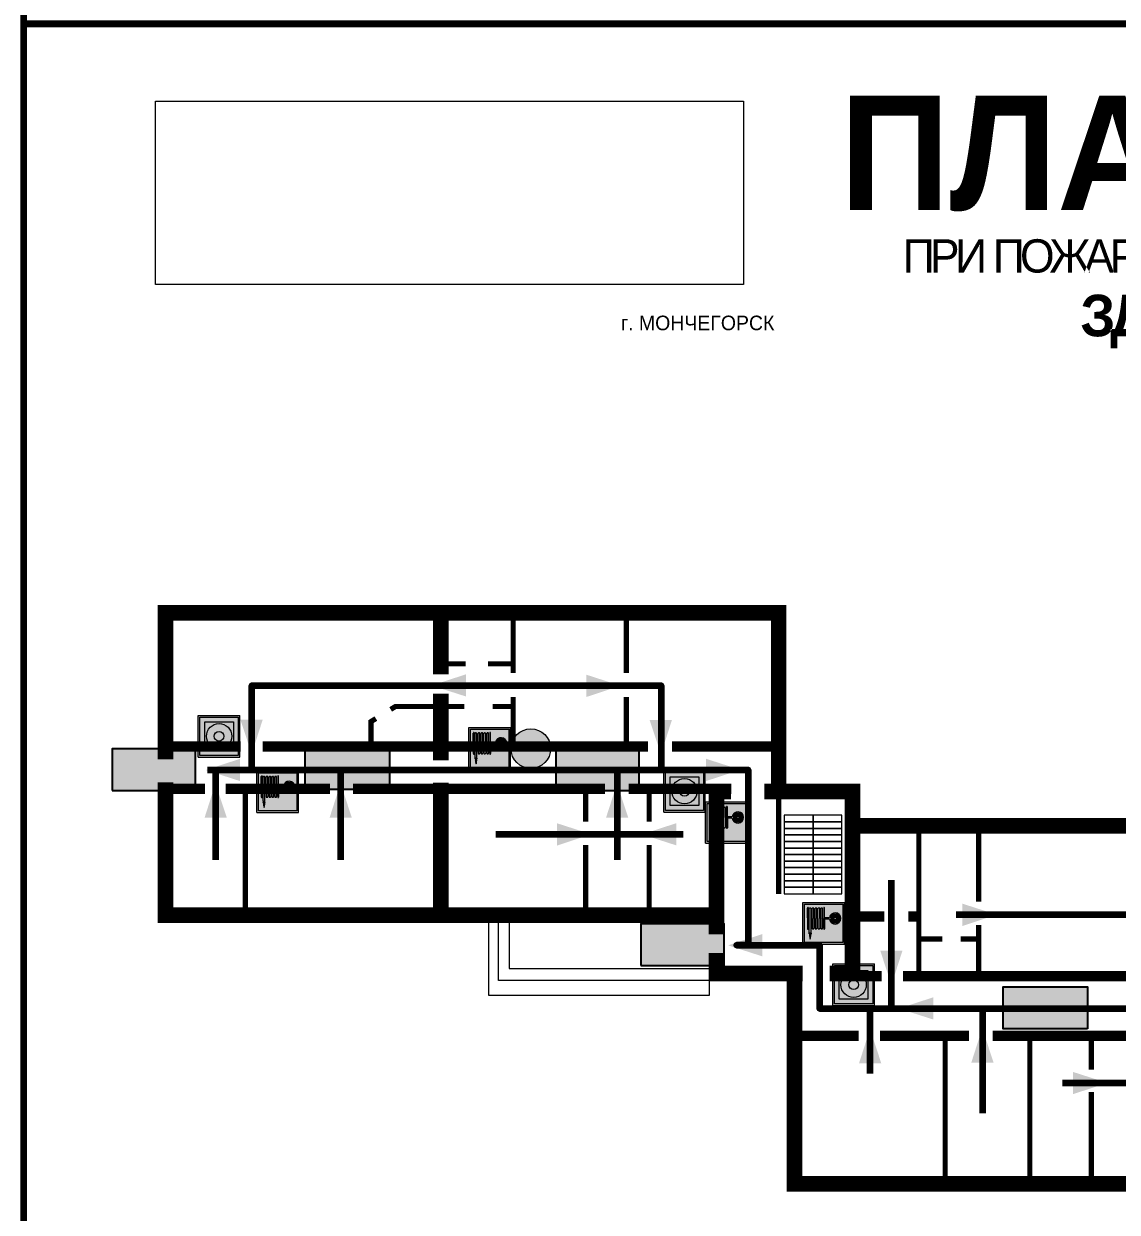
# Model space of a CAD drawing. Header units: millimetres. Extents: x 13810 to 67229, y 12374 to 21950.
# Drawn here: x 20359 to 20569.4, y 18854.8 to 19083.5 of the extents above; entities that cross this region are included whole.
import ezdxf

# ---------------------------------------------------------------- set-up
doc = ezdxf.new("R2010")
doc.units = ezdxf.units.MM
doc.layers.add('План_Штампы', color=7, linetype='Continuous')
doc.styles.add('обычный', font='arial.ttf')
picture_1 = doc.add_image_def('image1.jpg', size_in_pixel=(337, 105))

# ---------------------------------------------------------------- blocks, each defined once
blk = doc.blocks.new('A$C7B4425F7')
at = {"true_color": 0xffffff}
blk.add_hatch(color=7, dxfattribs=at).paths.add_polyline_path([(0, 0), (-16, 0), (-16, -8), (0, -8)])
h = blk.add_hatch(color=126)
h.paths.add_polyline_path([(-0.2, -0.2), (-15.8, -0.2), (-15.8, -7.8), (-0.2, -7.8)])
h.paths.add_polyline_path([(-11.76, -2.03), (-11.76, -3.66), (-11.17, -3.66, -0.568275), (-11.17, -6.18), (-12.58, -6.18), (-12.58, -2.03)], flags=16)
h.paths.add_polyline_path([(-13.33, -4.12, -0.495768), (-13.59, -6.18), (-15.03, -6.18), (-15.03, -2.03), (-13.59, -2.03, -0.487973)], flags=16)
h.paths.add_polyline_path([(-10.25, -2.03), (-9.48, -2.03), (-9.48, -6.18), (-10.25, -6.18)], flags=16)
h.paths.add_polyline_path([(-13.84, -3.69), (-14.24, -3.69), (-14.24, -3.03), (-13.9, -3.03, -0.692621)], flags=0)
h.paths.add_polyline_path([(-9.15, -2.03), (-8.4, -2.03), (-8.04, -3.07), (-7.68, -2.03), (-6.93, -2.03), (-7.64, -4.1), (-6.93, -6.18), (-7.68, -6.18), (-8.04, -5.14), (-8.4, -6.18), (-9.15, -6.18), (-8.44, -4.1)], flags=16)
h.paths.add_polyline_path([(-11.76, -4.46), (-11.42, -4.46, -0.692621), (-11.36, -5.12), (-11.76, -5.12)], flags=0)
h.paths.add_polyline_path([(-13.9, -5.2), (-14.24, -5.2), (-14.24, -4.55), (-13.84, -4.55, -0.708038)], flags=0)
edge = h.paths.add_edge_path(flags=16)
edge.add_ellipse((-5.51, -4.08), major_axis=(0, 2.05), ratio=0.586184, start_angle=0, end_angle=360)
edge = h.paths.add_edge_path(flags=0)
edge.add_ellipse((-5.51, -4.08), major_axis=(0, 1.14), ratio=0.454828, start_angle=0, end_angle=360)
h.paths.add_polyline_path([(-4.13, -4.96, 0.377264), (-3.48, -4.52, 0.0555), (-3.16, -2.03), (-1.66, -2.03), (-1.66, -4.96), (-0.96, -4.96), (-0.96, -7.01), (-1.75, -7.01), (-1.75, -6.18), (-3.3, -6.18), (-3.3, -7.02), (-4.13, -7.02)], flags=16)
h.paths.add_polyline_path([(-2.73, -2.91), (-2.28, -2.91), (-2.28, -4.96), (-3.05, -4.96, 0.079136)], flags=0)
at = {"color": 126}
blk.add_lwpolyline([(-16, -8), (0, -8), (0, 0), (-16, 0)], close=True, dxfattribs=at)
blk = doc.blocks.new('A$C54414219')
at = {"true_color": 0xffffff}
h = blk.add_hatch(color=7, dxfattribs=at)
h.paths.add_polyline_path([(2.39, -9.45), (2.39, -18.3), (11.23, -18.3), (11.23, -9.45)], flags=0)
h.paths.add_polyline_path([(10.71, -13.87, -1), (2.92, -13.87, -1)], flags=0)
h.paths.add_polyline_path([(8.3, -13.87, -1), (5.33, -13.87, -1)], flags=0)
h.paths.add_polyline_path([(0.41, -7.47), (0.41, -20.27), (13.21, -20.27), (13.21, -7.47)])
h.paths.add_polyline_path([(0.92, -19.77), (12.71, -19.77), (12.71, -7.98), (0.92, -7.98)], flags=16)
h.paths.add_polyline_path([(11.23, -9.45), (11.23, -18.3), (2.39, -18.3), (2.39, -9.45)], flags=0)
at = {"lineweight": 5}
h = blk.add_hatch(color=242, dxfattribs=at)
h.paths.add_polyline_path([(12.71, -7.98), (0.92, -7.98), (0.92, -19.77), (12.71, -19.77)])
h.paths.add_polyline_path([(11.23, -18.3), (2.39, -18.3), (2.39, -9.45), (11.23, -9.45)], flags=16)
h.paths.add_polyline_path([(10.71, -13.87, -1), (2.92, -13.87, -1)], flags=0)
h.paths.add_polyline_path([(8.3, -13.87, -1), (5.33, -13.87, -1)], flags=0)
at = {"true_color": 0xffffff}
h = blk.add_hatch(color=7, dxfattribs=at)
h.paths.add_polyline_path([(2.39, -9.45), (2.39, -18.3), (11.23, -18.3), (11.23, -9.45)])
h.paths.add_polyline_path([(10.71, -13.87, -1), (2.92, -13.87, -1)], flags=16)
h.paths.add_polyline_path([(8.3, -13.87, -1), (5.33, -13.87, -1)], flags=0)
at = {"lineweight": 5}
h = blk.add_hatch(color=242, dxfattribs=at)
h.paths.add_polyline_path([(2.92, -13.87, 1), (10.71, -13.87, 1)])
h.paths.add_polyline_path([(8.3, -13.87, -1), (5.33, -13.87, -1)], flags=16)
at = {"color": 242, "lineweight": 5}
for p, q in [((0.41, -20.27), (0.41, -7.47)), ((0.41, -7.47), (13.21, -7.47)), ((0.41, -7.47), (13.21, -7.47)), ((13.21, -20.27), (13.21, -7.47)), ((0.41, -20.27), (13.21, -20.27))]:
    blk.add_line(p, q, dxfattribs=at)
for points in [[(0.92, -7.98), (12.71, -7.98), (12.71, -19.77), (0.92, -19.77)], [(2.39, -9.45), (11.23, -9.45), (11.23, -18.3), (2.39, -18.3)]]:
    blk.add_lwpolyline(points, close=True, dxfattribs=at)
for radius in [3.89, 1.49]:
    blk.add_circle((6.81, -13.87), radius, dxfattribs=at)
blk = doc.blocks.new('A$C37112FD5')
at = {"true_color": 0xf5f5ff}
h = blk.add_hatch(color=7, dxfattribs=at)
h.dxf.hatch_style = 1
h.paths.add_polyline_path([(12.8, -7.4), (0, -7.4), (0, -20.2), (12.8, -20.2)])
h.paths.add_polyline_path([(12.29, -7.91), (12.29, -19.69), (0.51, -19.69), (0.51, -7.91)], flags=16)
h.paths.add_polyline_path([(4.98, -9.04, -0.42597), (5.17, -9.22), (5.17, -12.25), (5.17, -15.29, -0.432244), (4.98, -15.47), (4.83, -15.47, -0.42597), (4.64, -15.29), (4.64, -12.25), (4.64, -9.22, -0.432244), (4.83, -9.04)], flags=0)
h.paths.add_polyline_path([(4.28, -9.22), (4.28, -12.25), (4.28, -15.29, -0.432244), (4.09, -15.47), (3.94, -15.47, -0.42597), (3.75, -15.29), (3.75, -12.25), (3.75, -9.22, -0.432244), (3.94, -9.04), (4.09, -9.04, -0.42597)], flags=0)
h.paths.add_polyline_path([(5.72, -9.04), (5.87, -9.04, -0.42597), (6.06, -9.22), (6.06, -12.25), (6.06, -15.29, -0.432244), (5.87, -15.47), (5.72, -15.47, -0.42597), (5.53, -15.29), (5.53, -12.25), (5.53, -9.22, -0.432244)], flags=0)
h.paths.add_polyline_path([(6.42, -8.9), (6.5, -8.9, -0.42597), (6.69, -9.08), (6.69, -12.03), (8.21, -12.03, -15.824349), (8.21, -12.47), (6.69, -12.47), (6.69, -15.42, -0.432244), (6.5, -15.6), (6.42, -15.6)], flags=0)
h.paths.add_polyline_path([(3.39, -9.22), (3.39, -12.25), (3.39, -15.29, -0.432244), (3.2, -15.47), (3.05, -15.47, -0.42597), (2.85, -15.29), (2.85, -12.25), (2.85, -9.22, -0.432244), (3.05, -9.04), (3.2, -9.04, -0.42597)], flags=0)
h.paths.add_polyline_path([(2.5, -9.22), (2.5, -16.71), (1.96, -16.71), (1.96, -9.22, -0.432244), (2.15, -9.04), (2.31, -9.04, -0.42597)], flags=0)
h.paths.add_polyline_path([(1.61, -8.9), (1.61, -15.6), (1.57, -15.6, -0.42597), (1.37, -15.42), (1.37, -12.03), (1.37, -9.09, -0.432244), (1.57, -8.9)], flags=0)
h.paths.add_polyline_path([(9.76, -10.81), (9.76, -12.03), (8.49, -12.03, -0.336371)], flags=0)
h.paths.add_polyline_path([(8.49, -12.47), (9.76, -12.47), (9.76, -13.7, -0.336371)], flags=0)
h.paths.add_polyline_path([(10.11, -10.81, -0.336371), (11.38, -12.03), (10.11, -12.03)], flags=0)
h.paths.add_polyline_path([(10.11, -12.47), (11.38, -12.47, -0.336371), (10.11, -13.7)], flags=0)
h.paths.add_polyline_path([(2.5, -16.84), (2.5, -17.05), (1.97, -17.05), (1.97, -16.84)], flags=0)
h.paths.add_polyline_path([(2.5, -17.24, -0.033778), (2.24, -18.6, -0.033778), (1.97, -17.24)], flags=0)
h = blk.add_hatch(color=242)
h.dxf.hatch_style = 1
h.paths.add_polyline_path([(12.29, -7.91), (0.51, -7.91), (0.51, -19.69), (12.29, -19.69)])
h.paths.add_polyline_path([(6.42, -15.6), (6.42, -8.9), (6.5, -8.9, -0.42597), (6.69, -9.08), (6.69, -12.03), (8.21, -12.03, -15.824349), (8.21, -12.47), (6.69, -12.47), (6.69, -15.42, -0.432244), (6.5, -15.6)], flags=16)
h.paths.add_polyline_path([(5.87, -15.47), (5.72, -15.47, -0.42597), (5.53, -15.29), (5.53, -12.25), (5.53, -9.22, -0.432244), (5.72, -9.04), (5.87, -9.04, -0.42597), (6.06, -9.22), (6.06, -12.25), (6.06, -15.29, -0.432244)], flags=16)
h.paths.add_polyline_path([(4.98, -15.47), (4.83, -15.47, -0.42597), (4.64, -15.29), (4.64, -12.25), (4.64, -9.22, -0.432244), (4.83, -9.04), (4.98, -9.04, -0.42597), (5.17, -9.22), (5.17, -12.25), (5.17, -15.29, -0.432244)], flags=16)
h.paths.add_polyline_path([(4.09, -15.47), (3.94, -15.47, -0.42597), (3.75, -15.29), (3.75, -12.25), (3.75, -9.22, -0.432244), (3.94, -9.04), (4.09, -9.04, -0.42597), (4.28, -9.22), (4.28, -12.25), (4.28, -15.29, -0.432244)], flags=16)
h.paths.add_polyline_path([(3.2, -15.47), (3.05, -15.47, -0.42597), (2.85, -15.29), (2.85, -12.25), (2.85, -9.22, -0.432244), (3.05, -9.04), (3.2, -9.04, -0.42597), (3.39, -9.22), (3.39, -12.25), (3.39, -15.29, -0.432244)], flags=16)
h.paths.add_polyline_path([(2.5, -17.05), (1.97, -17.05), (1.97, -16.84), (2.5, -16.84)], flags=16)
h.paths.add_polyline_path([(2.5, -17.24, -0.033778), (2.24, -18.6, -0.033778), (1.97, -17.24)], flags=16)
h.paths.add_polyline_path([(2.5, -16.71), (1.96, -16.71), (1.96, -9.22, -0.432244), (2.15, -9.04), (2.31, -9.04, -0.42597), (2.5, -9.22)], flags=16)
h.paths.add_polyline_path([(1.61, -15.6), (1.57, -15.6, -0.42597), (1.37, -15.42), (1.37, -12.03), (1.37, -9.09, -0.432244), (1.57, -8.9), (1.61, -8.9)], flags=16)
h.paths.add_polyline_path([(8.49, -12.47), (9.76, -12.47), (9.76, -13.7, -0.336371)], flags=0)
h.paths.add_polyline_path([(10.11, -13.7), (10.11, -12.47), (11.38, -12.47, -0.336371)], flags=0)
h.paths.add_polyline_path([(8.49, -12.03, -0.336371), (9.76, -10.81), (9.76, -12.03)], flags=0)
h.paths.add_polyline_path([(10.11, -12.03), (10.11, -10.81, -0.336371), (11.38, -12.03)], flags=0)
h = blk.add_hatch(color=7, dxfattribs=at)
h.dxf.hatch_style = 1
h.paths.add_polyline_path([(1.61, -8.9), (1.57, -8.9, 0.432244), (1.37, -9.09), (1.37, -12.03), (1.37, -15.42, 0.42597), (1.57, -15.6), (1.61, -15.6)])
h.paths.add_polyline_path([(2.5, -9.22, 0.42597), (2.31, -9.04), (2.15, -9.04, 0.432244), (1.96, -9.22), (1.96, -16.71), (2.5, -16.71)])
h.paths.add_polyline_path([(2.5, -16.84), (1.97, -16.84), (1.97, -17.05), (2.5, -17.05)])
h.paths.add_polyline_path([(2.5, -17.24), (1.97, -17.24, 0.033778), (2.24, -18.6, 0.033778)])
h.paths.add_polyline_path([(3.39, -12.25), (3.39, -9.22, 0.42597), (3.2, -9.04), (3.05, -9.04, 0.432244), (2.85, -9.22), (2.85, -12.25), (2.85, -15.29, 0.42597), (3.05, -15.47), (3.2, -15.47, 0.432244), (3.39, -15.29)])
h.paths.add_polyline_path([(4.28, -12.25), (4.28, -9.22, 0.42597), (4.09, -9.04), (3.94, -9.04, 0.432244), (3.75, -9.22), (3.75, -12.25), (3.75, -15.29, 0.42597), (3.94, -15.47), (4.09, -15.47, 0.432244), (4.28, -15.29)])
h.paths.add_polyline_path([(5.17, -12.25), (5.17, -9.22, 0.42597), (4.98, -9.04), (4.83, -9.04, 0.432244), (4.64, -9.22), (4.64, -12.25), (4.64, -15.29, 0.42597), (4.83, -15.47), (4.98, -15.47, 0.432244), (5.17, -15.29)])
h.paths.add_polyline_path([(6.06, -12.25), (6.06, -9.22, 0.42597), (5.87, -9.04), (5.72, -9.04, 0.432244), (5.53, -9.22), (5.53, -12.25), (5.53, -15.29, 0.42597), (5.72, -15.47), (5.87, -15.47, 0.432244), (6.06, -15.29)])
h.paths.add_polyline_path([(6.69, -12.47), (8.21, -12.47, 15.824349), (8.21, -12.03), (6.69, -12.03), (6.69, -9.08, 0.42597), (6.5, -8.9), (6.42, -8.9), (6.42, -15.6), (6.5, -15.6, 0.432244), (6.69, -15.42)])
h.paths.add_polyline_path([(8.49, -12.47), (9.76, -12.47), (9.76, -13.7, -0.336371)], flags=16)
h.paths.add_polyline_path([(8.49, -12.03, -0.336371), (9.76, -10.81), (9.76, -12.03)], flags=16)
h.paths.add_polyline_path([(10.11, -12.47), (11.38, -12.47, -0.336371), (10.11, -13.7)], flags=16)
h.paths.add_polyline_path([(10.11, -12.03), (10.11, -10.81, -0.336371), (11.38, -12.03)], flags=16)
h = blk.add_hatch(color=242)
h.dxf.hatch_style = 1
h.paths.add_polyline_path([(9.76, -10.81, 0.336371), (8.49, -12.03), (9.76, -12.03)])
h.paths.add_polyline_path([(10.11, -10.81), (10.11, -12.03), (11.38, -12.03, 0.336371)])
h.paths.add_polyline_path([(11.38, -12.47), (10.11, -12.47), (10.11, -13.7, 0.336371)])
h.paths.add_polyline_path([(9.76, -12.47), (8.49, -12.47, 0.336371), (9.76, -13.7)])
at = {"color": 242, "lineweight": 5}
for p, q in [((0, -20.2), (0, -7.4)), ((0, -7.4), (12.8, -7.4)), ((1.37, -12.03), (1.37, -9.08)), ((1.57, -8.9), (1.61, -8.9)), ((1.61, -8.9), (1.61, -15.6)), ((1.96, -16.71), (1.96, -9.22)), ((2.15, -9.04), (2.31, -9.04)), ((2.5, -16.71), (2.5, -9.22)), ((2.85, -12.25), (2.85, -9.22)), ((3.05, -9.04), (3.2, -9.04)), ((3.39, -12.25), (3.39, -9.22)), ((3.75, -12.25), (3.75, -9.22)), ((3.94, -9.04), (4.09, -9.04)), ((4.28, -12.25), (4.28, -9.22)), ((4.64, -12.25), (4.64, -9.22)), ((4.83, -9.04), (4.98, -9.04)), ((5.17, -12.25), (5.17, -9.22)), ((5.53, -12.25), (5.53, -9.22)), ((5.72, -9.04), (5.87, -9.04)), ((6.06, -12.25), (6.06, -9.22)), ((6.42, -8.9), (6.42, -15.6)), ((6.5, -8.9), (6.42, -8.9)), ((6.69, -12.03), (6.69, -9.08)), ((9.76, -10.81), (9.76, -12.03)), ((10.11, -10.81), (10.11, -12.03)), ((12.8, -20.2), (12.8, -7.4)), ((1.37, -12.03), (1.37, -15.42)), ((2.85, -12.25), (2.85, -15.29)), ((3.39, -12.25), (3.39, -15.29)), ((3.75, -12.25), (3.75, -15.29)), ((4.28, -12.25), (4.28, -15.29)), ((4.64, -12.25), (4.64, -15.29)), ((5.17, -12.25), (5.17, -15.29)), ((5.53, -12.25), (5.53, -15.29)), ((6.06, -12.25), (6.06, -15.29)), ((8.21, -12.03), (6.69, -12.03)), ((8.21, -12.47), (6.69, -12.47)), ((6.69, -12.47), (6.69, -15.42)), ((9.76, -12.03), (8.49, -12.03)), ((9.76, -12.47), (8.49, -12.47)), ((9.76, -12.47), (9.76, -13.7)), ((11.38, -12.03), (10.11, -12.03)), ((11.38, -12.47), (10.11, -12.47)), ((10.11, -12.47), (10.11, -13.7)), ((1.57, -15.6), (1.61, -15.6)), ((1.96, -16.71), (2.5, -16.71)), ((1.97, -16.84), (2.5, -16.84)), ((1.97, -17.05), (1.97, -16.84)), ((2.5, -17.05), (1.97, -17.05)), ((1.97, -17.24), (2.5, -17.24)), ((2.5, -16.84), (2.5, -17.05)), ((3.05, -15.47), (3.2, -15.47)), ((3.94, -15.47), (4.09, -15.47)), ((4.83, -15.47), (4.98, -15.47)), ((5.72, -15.47), (5.87, -15.47)), ((6.42, -15.6), (6.5, -15.6)), ((0, -20.2), (12.8, -20.2))]:
    blk.add_line(p, q, dxfattribs=at)
blk.add_lwpolyline([(0.51, -7.91), (12.29, -7.91), (12.29, -19.69), (0.51, -19.69)], close=True, dxfattribs=at)
for centre, radius, start, end in [((1.56, -9.09), 0.182, 87.1027, 180.6071), ((2.15, -9.22), 0.182, 87.1027, 180.6071), ((2.32, -9.22), 0.182, 359.3929, 92.8973), ((3.04, -9.22), 0.182, 87.1027, 180.6071), ((3.21, -9.22), 0.182, 359.3929, 92.8973), ((3.93, -9.22), 0.182, 87.1027, 180.6071), ((4.1, -9.22), 0.182, 359.3929, 92.8973), ((4.82, -9.22), 0.182, 87.1027, 180.6071), ((4.99, -9.22), 0.182, 359.3929, 92.8973), ((5.71, -9.22), 0.182, 87.1027, 180.6071), ((5.88, -9.22), 0.182, 359.3929, 92.8973), ((6.51, -9.09), 0.182, 359.3929, 92.8973), ((9.93, -12.25), 1.74, 187.2319, 172.7681), ((9.93, -12.25), 1.46, 96.9927, 171.3585), ((9.93, -12.25), 1.46, 8.6415, 83.0073), ((9.93, -12.25), 1.46, 188.6415, 263.0073), ((9.93, -12.25), 1.46, 276.9927, 351.3585), ((1.56, -15.42), 0.182, 179.3929, 272.8973), ((12.17, -15.98), 10.27, 187.041, 194.7793), ((-7.7, -15.98), 10.27, 345.2207, 352.959), ((3.04, -15.29), 0.182, 179.3929, 272.8973), ((3.21, -15.29), 0.182, 267.1027, 0.6071), ((3.93, -15.29), 0.182, 179.3929, 272.8973), ((4.1, -15.29), 0.182, 267.1027, 0.6071), ((4.82, -15.29), 0.182, 179.3929, 272.8973), ((4.99, -15.29), 0.182, 267.1027, 0.6071), ((5.71, -15.29), 0.182, 179.3929, 272.8973), ((5.88, -15.29), 0.182, 267.1027, 0.6071), ((6.51, -15.42), 0.182, 267.1027, 0.6071)]:
    blk.add_arc(centre, radius, start, end, dxfattribs=at)
blk = doc.blocks.new('A$C32E8229D')
at = {"true_color": 0xffffff}
blk.add_hatch(color=7, dxfattribs=at).paths.add_polyline_path([(0, 0), (0, -8), (16, -8), (16, 0)])
h = blk.add_hatch(color=126)
h.paths.add_polyline_path([(0.2, -0.2), (15.8, -0.2), (15.8, -7.8), (0.2, -7.8)])
h.paths.add_polyline_path([(13.49, -2.05), (12.08, -2.05), (11.37, -2.63, 0.162397), (11.29, -2.84), (11.29, -3.63), (10.35, -3.63), (10.35, -4.05), (11.68, -4.05), (11.68, -3.48), (12.26, -4.28), (11.29, -5.1), (11.29, -6.78), (11.85, -6.78), (11.85, -5.44), (12.8, -4.64), (12.8, -5.94), (14.46, -5.94), (14.46, -5.39), (13.45, -5.39), (13.45, -3.97), (12.46, -2.59), (13.15, -2.59), (13.69, -3.34), (14.18, -3)], flags=16)
h.paths.add_polyline_path([(10.74, -1.82, 1), (11.8, -1.82, 1)], flags=16)
h.paths.add_polyline_path([(9.39, -3.59), (5.99, -3.59), (6.56, -3.03), (5.91, -3.03), (5.1, -3.83), (5.91, -4.64), (6.56, -4.64), (5.99, -4.09), (9.39, -4.09)], flags=16)
h.paths.add_polyline_path([(4.29, -1.08), (1.72, -1.08), (1.72, -6.6), (4.29, -6.6)], flags=16)
at = {"color": 126}
blk.add_lwpolyline([(16, -8), (0, -8), (0, 0), (16, 0)], close=True, dxfattribs=at)
blk = doc.blocks.new('A$C7B8C2D5B')
at = {"lineweight": 0}
h = blk.add_hatch(color=5, dxfattribs=at)
h.dxf.hatch_style = 1
h.paths.add_polyline_path([(1.4, -3.02, 1), (-2.11, -3.02, 1)])
at = {"color": 5, "lineweight": 0}
blk.add_circle((-0.36, -3.02), 1.75, dxfattribs=at)

msp = doc.modelspace()

# ---------------------------------------------------------------- linework, layer by layer
at = {"color": 2, "lineweight": 100}
for points in [[(20359.05, 19478.54), (20959.05, 19478.54), (20959.05, 19083.54), (20359.05, 19083.54)], [(20359.05, 19083.54), (20959.05, 19083.54), (20959.05, 18688.54), (20359.05, 18688.54)]]:
    msp.add_lwpolyline(points, close=True, dxfattribs=at)
at = {"lineweight": 100}
for points, const_width in [([(20386.3, 18941.97), (20386.3, 18970.18), (20504.27, 18970.18), (20504.27, 18935.81), (20518.48, 18935.81), (20518.48, 18929.2), (20646.23, 18929.2), (20646.23, 18936.96), (20677.17, 18936.96), (20677.17, 18926.79), (20804.14, 18926.79), (20804.14, 18935.71), (20816.89, 18935.71), (20816.89, 18969.94), (20933.8, 18969.94), (20933.8, 18912.12), (20881.17, 18912.12)], 3), ([(20439.28, 18970.18), (20439.28, 18958.35)], 3), ([(20453.18, 18958.63), (20453.18, 18969.47)], 1), ([(20474.96, 18958.63), (20474.96, 18969.47)], 1), ([(20440.13, 18960.36), (20444.04, 18960.36)], 1), ([(20448.38, 18960.36), (20453.15, 18960.36)], 1), ([(20439.28, 18954.6), (20439.28, 18941.82)], 3), ([(20453.18, 18944.25), (20453.18, 18954.01)], 1), ([(20474.96, 18944.25), (20474.96, 18954.01)], 1), ([(20429.63, 18951.59), (20430.56, 18952.16), (20439.28, 18952.16)], 1), ([(20439.28, 18952.16), (20443.82, 18952.16)], 1), ([(20449.24, 18952.16), (20453.04, 18952.16)], 1), ([(20425.85, 18944.94), (20425.85, 18949.26), (20426.78, 18949.83)], 1), ([(20386.31, 18944.43), (20400.79, 18944.43)], 2), ([(20405, 18944.43), (20479.12, 18944.43)], 2), ([(20483.74, 18944.43), (20504.16, 18944.43)], 2), ([(20492.3, 18908.33), (20492.3, 18911.99), (20386.3, 18911.99), (20386.3, 18937.54)], 3), ([(20439.28, 18937.48), (20439.28, 18911.99)], 3), ([(20386.71, 18936.33), (20393.88, 18936.33)], 2), ([(20397.89, 18936.33), (20417.94, 18936.33)], 2), ([(20401.67, 18936.15), (20401.67, 18912.81), (20401.67, 18915.3), (20401.67, 18919.67)], 1), ([(20422.41, 18936.33), (20470.84, 18936.33)], 2), ([(20467.13, 18930), (20467.13, 18936.5)], 1), ([(20475.39, 18936.33), (20495.13, 18936.33)], 2), ([(20479.35, 18930), (20479.35, 18936.5)], 1), ([(20492.3, 18911.99), (20492.3, 18935.81), (20495.11, 18935.81)], 3), ([(20501.48, 18935.81), (20504.27, 18935.81)], 3), ([(20504.27, 18935.81), (20504.27, 18916.1)], 1), ([(20518.48, 18929.2), (20518.48, 18900.79), (20514.1, 18900.79)], 3), ([(20467.13, 18912.54), (20467.13, 18925.53)], 1), ([(20479.35, 18912.54), (20479.35, 18925.53)], 1), ([(20644.43, 18860.28), (20507.29, 18860.28), (20507.29, 18900.79), (20492.3, 18900.79), (20492.3, 18904.69)], 3), ([(20508.85, 18900.79), (20507.29, 18900.79)], 3)]:
    msp.add_lwpolyline(points, dxfattribs=dict(at, const_width=const_width))
at = {"color": 126, "lineweight": 100, "true_color": 0x008754}
for points in [[(20402.91, 18939.97), (20402.91, 18956.17), (20481.63, 18956.17), (20481.63, 18939.97)], [(20394.41, 18939.97), (20498.37, 18939.97), (20498.37, 18906.25), (20496.16, 18906.25), (20512.15, 18906.25), (20512.15, 18894.05), (20812.09, 18894.05), (20812.09, 18905.08), (20827.63, 18905.08)], [(20395.94, 18939.97), (20395.94, 18922.66)], [(20420, 18939.97), (20420, 18922.66)], [(20473.18, 18939.97), (20473.18, 18922.66)], [(20449.88, 18927.56), (20485.89, 18927.56)], [(20525.98, 18894.05), (20525.98, 18918.73)], [(20538.38, 18912.1), (20631.79, 18912.1)], [(20521.83, 18894.05), (20521.83, 18881.5)], [(20543.45, 18894.05), (20543.45, 18873.87)], [(20558.84, 18879.74), (20631.08, 18879.74), (20604.3, 18879.74), (20604.3, 18894.05)]]:
    msp.add_lwpolyline(points, dxfattribs=at)
at = {"lineweight": 0}
for points in [[(20505.34, 18929.95), (20510.87, 18929.95), (20510.87, 18931.21), (20505.34, 18931.21)], [(20510.87, 18929.95), (20516.4, 18929.95), (20516.4, 18931.21), (20510.87, 18931.21)], [(20505.34, 18928.69), (20510.87, 18928.69), (20510.87, 18929.95), (20505.34, 18929.95)], [(20505.34, 18927.44), (20510.87, 18927.44), (20510.87, 18928.69), (20505.34, 18928.69)], [(20510.87, 18928.69), (20516.4, 18928.69), (20516.4, 18929.95), (20510.87, 18929.95)], [(20510.87, 18927.44), (20516.4, 18927.44), (20516.4, 18928.69), (20510.87, 18928.69)], [(20505.34, 18926.18), (20510.87, 18926.18), (20510.87, 18927.44), (20505.34, 18927.44)], [(20510.87, 18926.18), (20516.4, 18926.18), (20516.4, 18927.44), (20510.87, 18927.44)], [(20505.34, 18924.92), (20510.87, 18924.92), (20510.87, 18926.18), (20505.34, 18926.18)], [(20505.34, 18923.66), (20510.87, 18923.66), (20510.87, 18924.92), (20505.34, 18924.92)], [(20510.87, 18924.92), (20516.4, 18924.92), (20516.4, 18926.18), (20510.87, 18926.18)], [(20510.87, 18923.66), (20516.4, 18923.66), (20516.4, 18924.92), (20510.87, 18924.92)], [(20505.34, 18922.4), (20510.87, 18922.4), (20510.87, 18923.66), (20505.34, 18923.66)], [(20505.34, 18921.14), (20510.87, 18921.14), (20510.87, 18922.4), (20505.34, 18922.4)], [(20510.87, 18922.4), (20516.4, 18922.4), (20516.4, 18923.66), (20510.87, 18923.66)], [(20510.87, 18921.14), (20516.4, 18921.14), (20516.4, 18922.4), (20510.87, 18922.4)], [(20505.34, 18919.88), (20510.87, 18919.88), (20510.87, 18921.14), (20505.34, 18921.14)], [(20505.34, 18918.63), (20510.87, 18918.63), (20510.87, 18919.88), (20505.34, 18919.88)], [(20510.87, 18919.88), (20516.4, 18919.88), (20516.4, 18921.14), (20510.87, 18921.14)], [(20510.87, 18918.63), (20516.4, 18918.63), (20516.4, 18919.88), (20510.87, 18919.88)], [(20505.34, 18917.37), (20510.87, 18917.37), (20510.87, 18918.63), (20505.34, 18918.63)], [(20505.34, 18916.11), (20510.87, 18916.11), (20510.87, 18917.37), (20505.34, 18917.37)], [(20510.87, 18917.37), (20516.4, 18917.37), (20516.4, 18918.63), (20510.87, 18918.63)], [(20510.87, 18916.11), (20516.4, 18916.11), (20516.4, 18917.37), (20510.87, 18917.37)]]:
    msp.add_lwpolyline(points, close=True, dxfattribs=at)
for points, const_width in [([(20531.24, 18929.13), (20531.24, 18900.48)], 1), ([(20542.72, 18914.61), (20542.72, 18928.82)], 1), ([(20518.8, 18911.75), (20524.6, 18911.75)], 2), ([(20529.23, 18911.75), (20531.32, 18911.75)], 2), ([(20542.72, 18900.76), (20542.72, 18910.11)], 1), ([(20531.43, 18907.4), (20535.73, 18907.4)], 1), ([(20539.27, 18907.4), (20542.64, 18907.4)], 1), ([(20514.1, 18900.28), (20524.05, 18900.28)], 2), ([(20528.16, 18900.28), (20597.38, 18900.28)], 2), ([(20507.79, 18888.76), (20519.64, 18888.76)], 2), ([(20523.77, 18888.76), (20540.9, 18888.76)], 2), ([(20545.44, 18888.76), (20602.18, 18888.76)], 2), ([(20536.29, 18888.76), (20536.29, 18859.54)], 1), ([(20552.59, 18888.56), (20552.59, 18860.28)], 1), ([(20564.42, 18882.28), (20564.42, 18888.15)], 1), ([(20564.42, 18860.61), (20564.42, 18877.98)], 1)]:
    msp.add_lwpolyline(points, dxfattribs=dict(at, const_width=const_width))
for points in [[(20448.45, 18911.08), (20448.45, 18896.62), (20490.93, 18896.62), (20490.93, 18899.58)], [(20491.05, 18899.42), (20450.37, 18899.42), (20450.37, 18912.01)], [(20452.41, 18911.24), (20452.41, 18901.76), (20492.09, 18901.76)]]:
    msp.add_lwpolyline(points, dxfattribs=at)
at = {"layer": 'План_Штампы', "color": 126, "true_color": 0x008754}
for points in [[(20444.13, 18958.36), (20444.13, 18954.07), (20437.54, 18956.19)], [(20467.26, 18953.98), (20467.27, 18958.27), (20473.85, 18956.15)], [(20400.72, 18949.63), (20405.01, 18949.62), (20402.89, 18943.03)], [(20479.44, 18949.58), (20483.73, 18949.57), (20481.62, 18942.98)], [(20400.66, 18942.09), (20400.65, 18937.8), (20394.06, 18939.92)], [(20490.29, 18937.8), (20490.3, 18942.09), (20496.88, 18939.97)], [(20398.11, 18930.73), (20393.82, 18930.73), (20395.93, 18937.32)], [(20422.17, 18930.73), (20417.87, 18930.73), (20419.99, 18937.32)], [(20475.34, 18930.73), (20471.05, 18930.73), (20473.17, 18937.32)], [(20461.62, 18925.39), (20461.63, 18929.68), (20468.22, 18927.56)], [(20484.6, 18929.71), (20484.59, 18925.42), (20478, 18927.54)], [(20539.6, 18909.91), (20539.61, 18914.21), (20546.19, 18912.09)], [(20501.12, 18908.36), (20501.12, 18904.07), (20494.53, 18906.19)], [(20523.8, 18905.19), (20528.09, 18905.19), (20525.97, 18898.6)], [(20534.02, 18896.2), (20534.02, 18891.91), (20527.43, 18894.02)], [(20524.01, 18883.48), (20519.72, 18883.48), (20521.84, 18890.07)], [(20545.61, 18883.62), (20541.32, 18883.62), (20543.44, 18890.21)], [(20560.87, 18877.54), (20560.88, 18881.83), (20567.47, 18879.71)]]:
    msp.add_solid(points, dxfattribs=at)

# ---------------------------------------------------------------- block references
for name, p, xscale, yscale, zscale in [('A$C54414219', (20392.36, 18955.1), 0.625, 0.625, 0.625), ('A$C37112FD5', (20444.67, 18952.72), 0.6249984004534781, 0.6249984004534781, 0.6249984004534781), ('A$C7B8C2D5B', (20457.38, 18950.62), 2.177419353276491, 2.177419353276491, 2.177419353276491), ('A$C37112FD5', (20403.88, 18944.36), 0.6249984004534781, 0.6249984004534781, 0.6249984004534781), ('A$C54414219', (20481.89, 18944.51), 0.625, 0.625, 0.625), ('A$C37112FD5', (20490.22, 18938.46), 0.6249984004534781, 0.6249984004534781, 0.6249984004534781), ('A$C37112FD5', (20508.93, 18919.03), 0.6249984004534781, 0.6249984004534781, 0.6249984004534781), ('A$C54414219', (20514.43, 18907.27), 0.625, 0.625, 0.625)]:
    msp.add_blockref(name, p, dxfattribs=dict(xscale=xscale, yscale=yscale, zscale=zscale))
at = {"layer": 'План_Штампы'}
for p in [(20392.07, 18944), (20493.76, 18910.31)]:
    msp.add_blockref('A$C7B4425F7', p, dxfattribs=at)
at = {"layer": 'План_Штампы', "color": 126, "true_color": 0x008754, "xscale": 1.012510887696, "yscale": 1.012510887696, "zscale": 1.012510887696, "rotation": 359.9978653237144}
for p in [(20413.21, 18944.29), (20547.46, 18898.21)]:
    msp.add_blockref('A$C32E8229D', p, dxfattribs=at)
at = {"layer": 'План_Штампы', "color": 126, "true_color": 0x008754, "xscale": -1}
msp.add_blockref('A$C32E8229D', (20477.42, 18943.98), dxfattribs=at)

# ---------------------------------------------------------------- texts
at = {"lineweight": 0, "style": 'обычный'}
for s, insert, char_height, width, attachment_point in [('{\\fProxima Nova Rg|b1|i0|c204|p2;ПЛАН ЭВАКУАЦИИ}', (20516.04, 19069.68), 22, 493.8901, 1), ('\\pi-8.4,l8.4,t8.4;{\\fProxima Nova Rg|b0|i0|c204|p2;г. МОНЧЕГОРСК\\H1.1997x; }', (20488.69, 19025.95), 2.8, 126.6484, 5)]:
    msp.add_mtext(s, dxfattribs=dict(at, insert=insert, char_height=char_height, width=width, attachment_point=attachment_point))
at = {"color": 0, "lineweight": 0, "insert": (20665.6, 19042.24), "char_height": 8, "width": 449.2158, "attachment_point": 5, "style": 'обычный'}
msp.add_mtext('{\\fArial Black|b1|i0|c204|p34;\\H2x;\\T0.85;  \\fArial Narrow|b0|i0|c204|p34;\\H0.8x;\\W0.9;\\P\\fProxima Nova Rg|b0|i0|c204|p2;\\H0.5x;\\W1;\\C256;ПРИ ПОЖАРЕ  ИЛИ ДРУГИХ ЧРЕЗВЫЧАЙНЫХ СИТУАЦИЯХ  ИЗ ПОМЕЩЕНИЙ \\fProxima Nova Rg|b1|i0|c204|p2;\\H1.25x;\\PЗДАНИЯ УПРАВЛЕНИЯ  КОРПУС №1   1 ЭТАЖ}', dxfattribs=at)

# ---------------------------------------------------------------- pictures from other files: only their frames are drawn
at = {"color": 7, "lineweight": 0, "true_color": 0xf5f5ff}
image = msp.add_image(picture_1, insert=(20384.41, 19033.38), size_in_units=(113.11, 35.24), dxfattribs=at)
image.dxf.flags = 7

doc.saveas('drawing.dxf')
